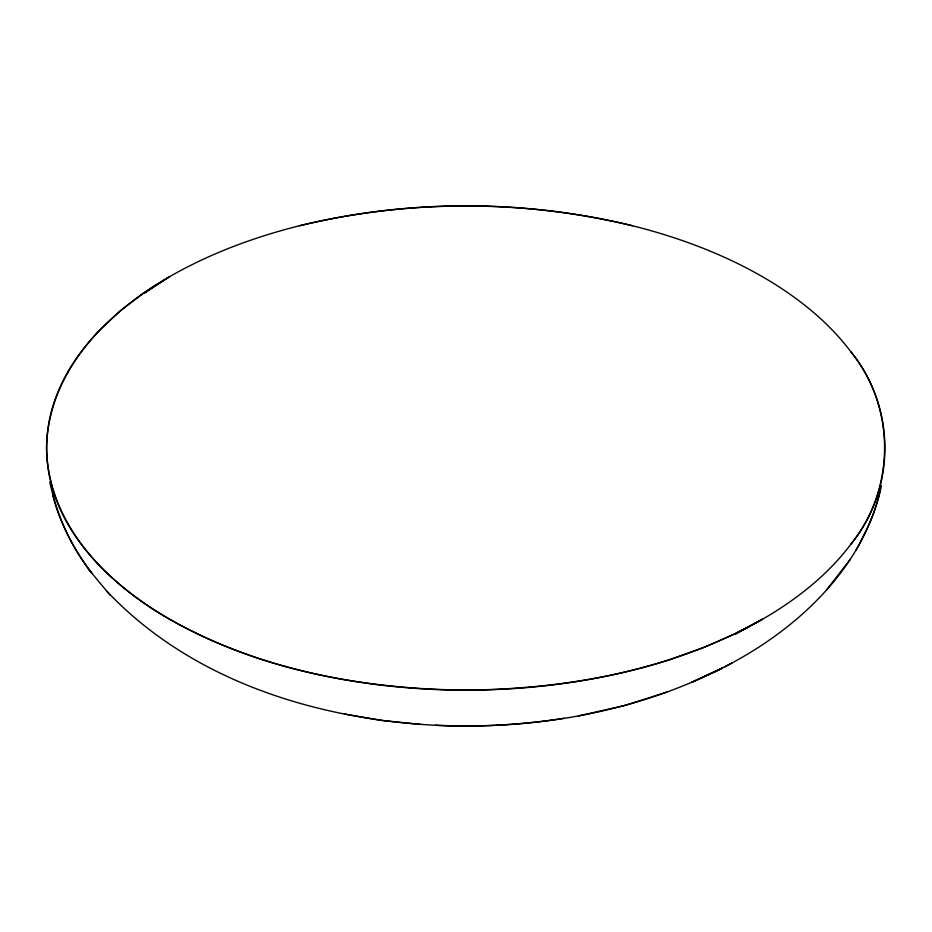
<?xml version="1.0" encoding="UTF-8"?>
<svg xmlns="http://www.w3.org/2000/svg" width="932" height="932" viewBox="0 0 932 932"><rect width="100%" height="100%" fill="white"/><g stroke="black" fill="none" stroke-linecap="round" stroke-linejoin="round"><path stroke-width="1.4" d="M881.427 485.723C864.127 567.833 797.023 629.671 724.921 666.706M880.041 490.512C875.824 511.796 866.282 531.193 856.077 550.125M850.904 544.172C896.293 488.589 896.118 407.366 850.904 351.83A419.4 242.134 0 0 0 632.572 225.777C523.679 199.203 408.321 199.203 299.428 225.777A419.4 242.134 0 0 0 169.438 276.781C106.9 312.302 47.812 371.81 46.6 448.001C47.812 524.18 106.9 583.688 169.438 619.221C259.143 670.096 363.806 689.144 466 690.134C568.194 689.144 672.857 670.096 762.562 619.221A419.4 242.134 0 0 0 850.904 544.172C895.664 488.846 895.932 407.202 850.904 351.83M850.427 559.13L826.486 590.049M156.518 284.586L144.017 293.394L169.438 276.781L143.994 292.858L120.426 310.799L99.281 330.499A419.4 242.134 0 0 0 99.281 565.491C144.017 610.949 202.477 640.028 262.486 659.716M749.048 626.677L734.742 634.436L762.562 619.221L734.719 633.911L703.648 647.507L669.514 659.716M721.881 668.244L691.952 682.212L721.881 668.244C639.667 709.998 546.583 727.286 454.828 726.04C328.623 722.917 195.604 685.148 106.831 591.226M713.609 672.52L731.935 663.071M666.869 692.092L625.419 705.314L578.423 715.974M299.428 225.777C408.391 199.401 523.609 199.401 632.572 225.777M564.058 718.281C521.605 724.956 478.5 727.24 435.57 725.212M420.518 724.374L381.724 720.518L344.374 713.959M49.769 482.019C56.887 514.918 70.692 546.7 91.744 573.063C74.152 549.565 59.788 523.388 52.6 494.764M88.389 569.056L110.291 595.373M669.514 659.716A419.4 242.134 0 0 1 262.486 659.716"/></g></svg>
